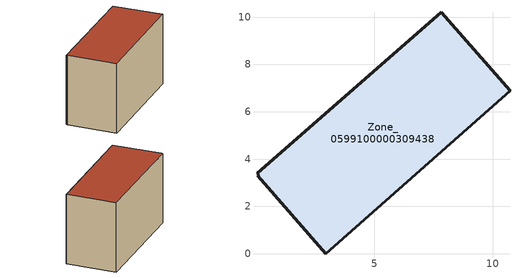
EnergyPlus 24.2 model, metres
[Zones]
Zone_0599100000309438
 floor ground (C_G): 0.06,3.29 0.1,3.33 0.03,3.39 7.83,10.2 10.73,6.88 2.94,0 z0
 wall outside (C_F): 10.73,6.88 7.83,10.2 0.03,3.39 0.1,3.33 0.06,3.29 2.94,0 10.73,6.88 z0:6.27
 roof outside (C_R): 0.1,3.33 0.06,3.29 2.94,0 10.73,6.88 7.83,10.2 0.03,3.39 z6.27
[BUILDING]
Pand.0599100000309438: North Axis=0; Terrain=City; Loads Convergence Tolerance Value=0.04; Temperature Convergence Tolerance Value=0.4; Solar Distribution=FullExterior; Maximum Number of Warmup Days=25; Minimum Number of Warmup Days=1
[Site:Location]
Rotterdam.The.Hague.AP_ZH_NLD Design_Conditions: Latitude=51.96; Longitude=4.45; Time Zone=1; Elevation=-4.5
[SITE:GROUNDTEMPERATURE:BUILDINGSURFACE]
18, 18, 18, 18, 18, 18, 18, 18, 18, 18, 18, 18
[MATERIAL] Thermal Absorptance=0.9; Solar Absorptance=0.7; Visible Absorptance=0.7
Name | Roughness | Thickness | Conductivity | Density | Specific Heat
G.TI.1946 | MediumSmooth | 0.15 | 1 | 540 | 1210
F.TI.1946 | Rough | 0.3 | 0.857143 | 1920 | 840
R.TI.1946 | MediumRough | 0.2 | 0.1 | 1500 | 1000
[CONSTRUCTION]
C_G: G.TI.1946
C_F: F.TI.1946
C_R: R.TI.1946
[ZONE]
Zone_0599100000309438: Type=1; Multiplier=1; Ceiling Height=Autocalculate; Volume=Autocalculate; Floor Area=autocalculate; Part of Total Floor Area=Yes
[ZONEINFILTRATION:DESIGNFLOWRATE]
Infil_Zone_0599100000309438: Zone or ZoneList or Space or SpaceList=Zone_0599100000309438; Schedule=AlwaysOn; Design Flow Rate Calculation Method=Flow/Area; Flow Rate per Floor Area=0.003; Constant Term Coefficient=1; Temperature Term Coefficient=0; Velocity Term Coefficient=0; Velocity Squared Term Coefficient=0
[HVACTEMPLATE:ZONE:IDEALLOADSAIRSYSTEM]
Zone_0599100000309438: Maximum Heating Supply Air Temperature=50; Minimum Cooling Supply Air Temperature=13; Maximum Heating Supply Air Humidity Ratio=0.0156; Minimum Cooling Supply Air Humidity Ratio=0.0077; Heating Limit=NoLimit; Cooling Limit=NoLimit; Dehumidification Control Type=ConstantSensibleHeatRatio; Cooling Sensible Heat Ratio=0.7; Dehumidification Setpoint=60; Humidification Control Type=None; Humidification Setpoint=30; Outdoor Air Method=None; Outdoor Air Flow Rate per Person=0.00944; Outdoor Air Flow Rate per Zone Floor Area=0; Outdoor Air Flow Rate per Zone=0; Demand Controlled Ventilation Type=None; Outdoor Air Economizer Type=NoEconomizer; Heat Recovery Type=None; Sensible Heat Recovery Effectiveness=0.7; Latent Heat Recovery Effectiveness=0.65
[ZONECONTROL:THERMOSTAT]
ThermostatControl_Zone_0599100000309438: Zone or ZoneList=Zone_0599100000309438; Control Type Schedule=DualSetpointControlType; Control 1=Thermostat_Zone_0599100000309438; Temperature Difference Between Cutout And Setpoint=0
[THERMOSTATSETPOINT:DUALSETPOINT]
Thermostat_Zone_0599100000309438: Heating Setpoint Temperature Schedule=HeatingSetpoint_Zone_0599100000309438; Cooling Setpoint Temperature Schedule=CoolingSetpoint_Zone_0599100000309438
[SCHEDULE:COMPACT]
HeatingSetpoint_Zone_0599100000309438: Through: 12/31, For: AllDays, Until: 24:00, 21
CoolingSetpoint_Zone_0599100000309438: Through: 12/31, For: AllDays, Until: 24:00, 24
DualSetpointControlType: Through: 12/31, For: AllDays, Until: 24:00, 4
AlwaysOn: Through: 12/31, For: AllDays, Until: 24:00, 1
